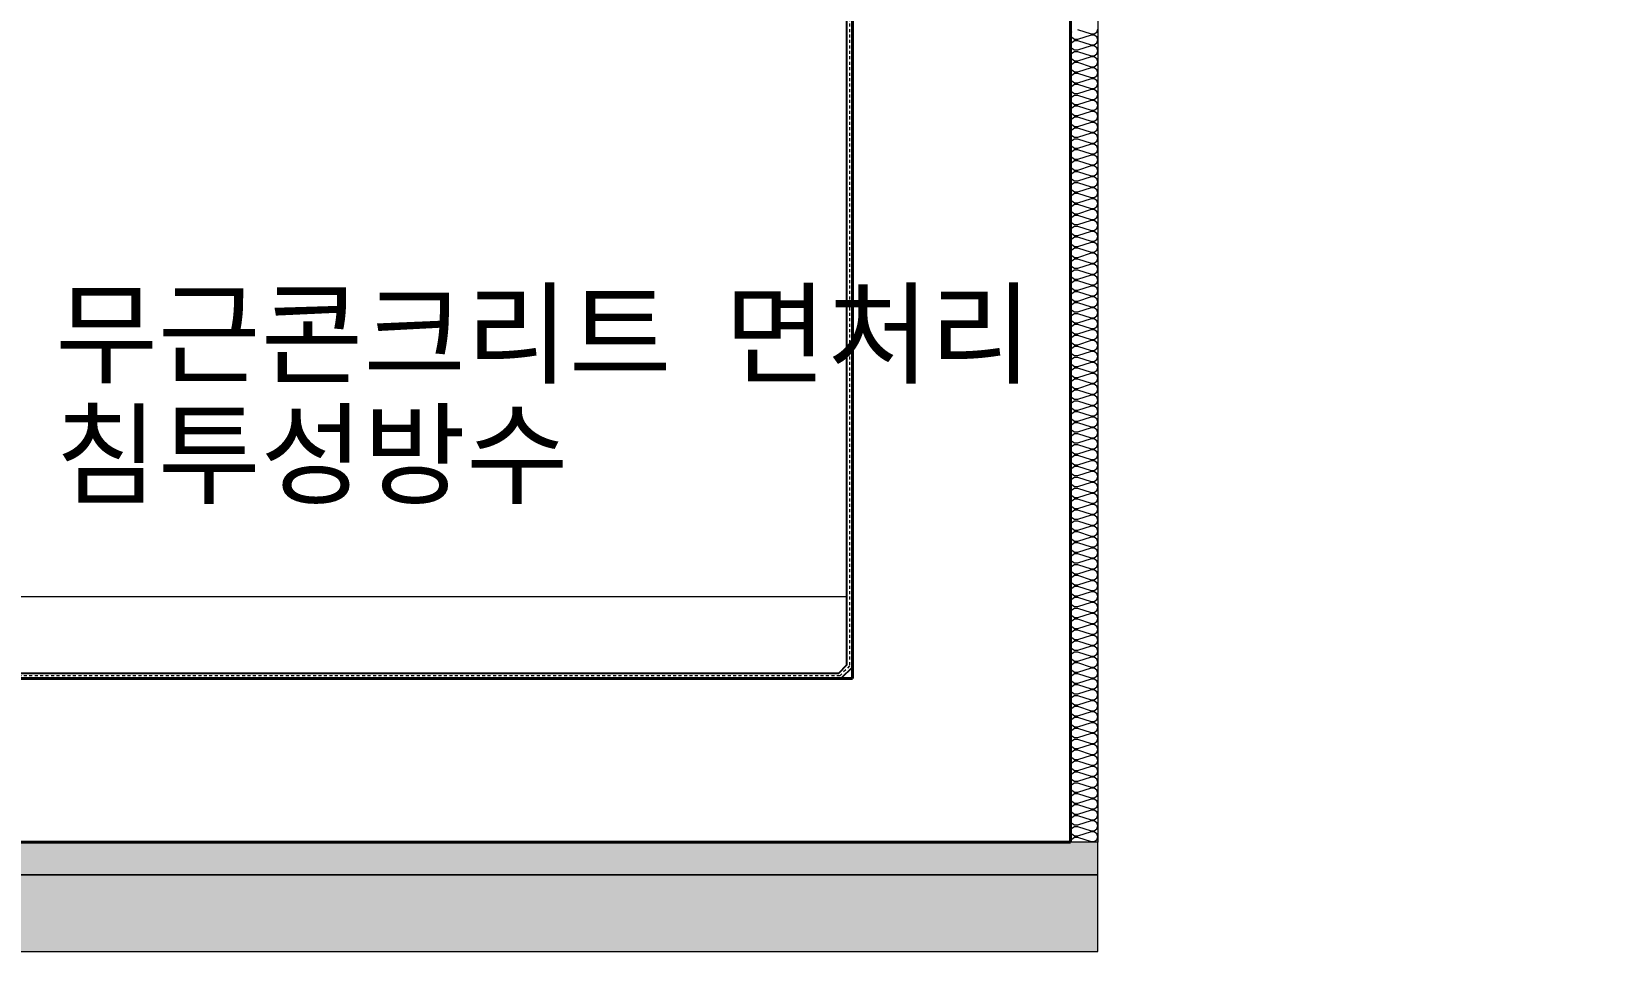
# Model space of a CAD drawing. Header units: millimetres. Extents: x 3546612 to 5615882, y 547008 to 3162891.
# Drawn here: x 5078707 to 5107695, y 569164 to 586016 of the extents above; entities that cross this region are included whole.
import ezdxf
from ezdxf.enums import TextEntityAlignment as Align

# ---------------------------------------------------------------- set-up
doc = ezdxf.new("R2010")
doc.units = ezdxf.units.MM
doc.linetypes.add('HID', pattern=[2, 1.1, -0.9])
for name, color, linetype, lineweight in [('A-CONC-LIN1', 2, 'Continuous', 40), ('A-DIMS', 7, 'Continuous', 25), ('A-MKXS-TEXT1', 3, 'Continuous', 25), ('A-SECT-LIN3', 255, 'Continuous', 18), ('A-XXXX-DRBD', 9, 'Continuous', 20), ('A-XXXX-FIN2', 6, 'Continuous', 20), ('A-XXXX-HATC', 8, 'Continuous', 18), ('A-XXXX-INSL2', 8, 'Continuous', 18), ('A-XXXX-WAT1', 9, 'HID', 20)]:
    doc.layers.add(name, color=color, linetype=linetype, lineweight=lineweight)
doc.layers.add('A-CONC-LIN2', color=7, linetype='Continuous')
doc.styles.add('HY울릉도L', font='')
doc.styles.add('돋움체', font='')
doc.styles.add('맑은고딕', font='malgun.ttf')
doc.styles.get('HY울릉도L').set_extended_font_data('HYwulM')
doc.styles.get('돋움체').set_extended_font_data('DotumChe')
doc.dimstyles.new('CDIM', dxfattribs={"dimtxt": 3, "dimasz": 1.5, "dimexe": 2, "dimexo": 1, "dimgap": 1, "dimtad": 1, "dimdec": 0, "dimrnd": 0.5, "dimzin": 0, "dimdsep": 32, "dimlunit": 6, "dimtxsty": 'HY울릉도L', "dimblk1": '_CIDOT', "dimblk2": '_CIDOT', "dimsah": 1, "dimcen": 5.5, "dimclrd": 2, "dimclre": 2, "dimclrt": 7, "dimadec": 0, "dimazin": 0, "dimtfac": 1, "dimtdec": 0, "dimtix": 1, "dimtmove": 2, "dimatfit": 1, "dimldrblk": '_CIDOT', "dimfxl": 1, "dimtolj": 1, "dimtzin": 0, "dimlwd": -1, "dimarcsym": 0})

# ---------------------------------------------------------------- blocks, each defined once
blk = doc.blocks.new('_CIDOT')
at = {"color": 0, "linetype": 'ByBlock'}
blk.add_line((2, 0), (-1, 0), dxfattribs=at)
at = {"color": 0, "linetype": 'ByBlock', "const_width": 0.5}
blk.add_lwpolyline([(-0.25, 0, 1), (0.25, 0, 1)], format="xyb", close=True, dxfattribs=at)
blk = doc.blocks.new('*D446')
at = {"layer": 'A-DIMS', "lineweight": -2, "transparency": 16777216}
for p, q in [((5108065, 596164), (5112065, 596164)), ((5108065, 574164), (5112065, 574164))]:
    blk.add_line(p, q, dxfattribs=at)
at = {"layer": 'A-DIMS', "transparency": 16777216}
blk.add_line((5111065, 595414), (5111065, 574914), dxfattribs=at)
at = {"layer": 'A-DIMS', "transparency": 16777216, "xscale": 750, "yscale": 750, "zscale": 750}
for p, rotation in [((5111065, 596164), 90), ((5111065, 574164), 270)]:
    blk.add_blockref('_CIDOT', p, dxfattribs=dict(at, rotation=rotation))
at = {"layer": 'A-DIMS', "color": 3, "transparency": 16777216, "insert": (5109664, 585164), "char_height": 1500, "attachment_point": 5, "rotation": 90, "style": '맑은고딕'}
blk.add_mtext('\\A1;2,200', dxfattribs=at)
blk = doc.blocks.new('*D449')
at = {"layer": 'A-DIMS', "transparency": 16777216}
for p, q in [((5111065, 574914), (5111065, 575664)), ((5111065, 574164), (5111065, 571164)), ((5111065, 570414), (5111065, 569664))]:
    blk.add_line(p, q, dxfattribs=at)
at = {"layer": 'A-DIMS', "lineweight": -2, "transparency": 16777216}
for p, q in [((5108065, 574164), (5112065, 574164)), ((5108065, 571164), (5112065, 571164))]:
    blk.add_line(p, q, dxfattribs=at)
at = {"layer": 'A-DIMS', "transparency": 16777216, "xscale": 750, "yscale": 750, "zscale": 750}
for p, rotation in [((5111065, 574164), 270), ((5111065, 571164), 90)]:
    blk.add_blockref('_CIDOT', p, dxfattribs=dict(at, rotation=rotation))
at = {"layer": 'A-DIMS', "color": 3, "transparency": 16777216, "insert": (5109790, 572664), "char_height": 1500, "attachment_point": 5, "rotation": 90, "style": '맑은고딕'}
blk.add_mtext('\\A1;300', dxfattribs=at)

msp = doc.modelspace()

# ---------------------------------------------------------------- hatches: boundary and pattern name
at = {"layer": 'A-XXXX-HATC'}
h = msp.add_hatch(dxfattribs=at)
h.set_pattern_fill('DOTS', color=256, scale=100)
h.set_pattern_definition([(0, (3189123.27, 341663.79), (79.375, 158.75), [0, -158.75])])
h.paths.add_polyline_path([(5069248.3, 571163.8), (5069248.3, 570563.8), (5098248.3, 570563.8), (5098248.3, 571163.8)])
h = msp.add_hatch(dxfattribs=at)
h.set_pattern_fill('돌01', color=256, scale=2000)
h.set_pattern_definition([(0, (3189523.3, 341663.8), (2000, 2000), [600, -1400]), (0, (3190723.3, 341863.8), (2000, 2000), [500, -1500]), (0, (3190623.3, 341963.8), (2000, 2000), [400, -1600]), (0, (3190023.3, 342463.8), (2000, 2000), [300, -300, 400, -1000]), (0, (3190023.3, 342563.8), (2000, 2000), [400, -100, 500, -1000]), (0, (3189123.3, 342963.8), (2000, 2000), [500, -1500]), (0, (3191023.3, 343063.8), (2000, 2000), [500, -1500]), (90, (3189123.3, 342063.8), (-2000, 2000), [300, -1700]), (90, (3189423.3, 343563.8), (-2000, 2000), [200, -1800]), (90, (3189523.3, 341663.8), (-2000, 2000), [300, -1700]), (90, (3189723.3, 343463.8), (-2000, 2000), [100, -1900]), (90, (3189823.3, 342663.8), (-2000, 2000), [300, -1700]), (90, (3190023.3, 341963.8), (-2000, 2000), [500, -1500]), (90, (3190223.3, 343363.8), (-2000, 2000), [300, -1700]), (90, (3190423.3, 342563.8), (-2000, 2000), [400, -1600]), (90, (3190523.3, 342563.8), (-2000, 2000), [400, -1600]), (90, (3190723.3, 341663.8), (-2000, 2000), [200, -1800]), (90, (3191023.3, 341963.8), (-2000, 2000), [500, -1500]), (45, (3189323.3, 341863.8), (0, 2000), [848.528, -1979.8991]), (45, (3189523.3, 341963.8), (0, 2000), [424.264, -2404.1631]), (45, (3190423.3, 343063.8), (0, 2000), [565.6854, -2262.7417]), (45, (3190423.3, 343163.8), (0, 2000), [424.264, -2404.1631]), (135, (3189723.3, 342963.8), (-2000, 2e-13), [141.422, -2687.0051]), (135, (3189323.3, 341863.8), (-2000, 2e-13), [282.842, -2545.5851]), (135, (3189923.3, 342463.8), (-2000, 2e-13), [282.842, -2545.5851]), (135, (3190423.3, 342963.8), (-2000, 2e-13), [282.842, -2545.5851]), (135, (3191023.3, 343363.8), (-2000, 2e-13), [424.264, -2404.1631]), (135, (3191023.3, 343263.8), (-2000, 2e-13), [282.842, -2545.5851]), (135, (3190923.3, 343463.8), (-2000, 2e-13), [282.842, -2545.5851]), (135, (3190323.3, 341663.8), (-2000, 2e-13), [424.264, -2404.1631]), (26.56505, (3190923.3, 342863.8), (2000, 8e-07), [223.6, -4248.536]), (26.56505, (3190423.3, 342363.8), (2000, 8e-07), [223.6, -4248.536]), (26.56505, (3189723.3, 342963.8), (2000, 8e-07), [447.2, -4024.936]), (26.56505, (3189823.3, 343463.8), (2000, 8e-07), [447.2, -4024.936]), (26.56505, (3189823.3, 342963.8), (2000, 8e-07), [447.2, -4024.936]), (26.56505, (3191023.3, 343363.8), (2000, 8e-07), [447.2, -4024.936]), (26.56505, (3189123.3, 342363.8), (2000, 8e-07), [670.82, -3801.316]), (26.56505, (3189123.3, 342463.8), (2000, 8e-07), [670.82, -3801.316]), (26.56505, (3189123.3, 343263.8), (2000, 8e-07), [670.82, -3801.316]), (63.43495, (3190123.3, 343163.8), (1e-07, 2000), [223.6, -4248.536]), (63.43495, (3191023.3, 343063.8), (1e-07, 2000), [223.6, -2683.336, 447.2, -1118]), (63.43495, (3190823.3, 342863.8), (1e-07, 2000), [447.2, -4024.936]), (63.43495, (3189623.3, 343063.8), (1e-07, 2000), [447.2, -4024.936]), (63.43495, (3189523.3, 343063.8), (1e-07, 2000), [447.2, -4024.936]), (63.43495, (3190223.3, 343263.8), (1e-07, 2000), [670.82, -3801.316]), (116.56505, (3189723.3, 342763.8), (-8e-07, 2000), [223.6, -4248.536]), (116.56505, (3191023.3, 342563.8), (-8e-07, 2000), [223.6, -4248.536]), (116.56505, (3190623.3, 341963.8), (-8e-07, 2000), [447.2, -4024.936]), (116.56505, (3190523.3, 342063.8), (-8e-07, 2000), [447.2, -4024.936]), (116.56505, (3190723.3, 343463.8), (-8e-07, 2000), [447.2, -4024.936]), (116.56505, (3189123.3, 342463.8), (-8e-07, 2000), [447.2, -4024.936]), (116.56505, (3190123.3, 341663.8), (-8e-07, 2000), [670.82, -3801.316]), (153.43495, (3190823.3, 342863.8), (-2000, 1e-07), [447.2, -4024.936]), (153.43495, (3190923.3, 342763.8), (-2000, 1e-07), [447.2, -4024.936]), (153.43495, (3189423.3, 341763.8), (-2000, 1e-07), [223.6, -4248.536]), (153.43495, (3190023.3, 342563.8), (-2000, 1e-07), [223.6, -4248.536]), (153.43495, (3190423.3, 343163.8), (-2000, 1e-07), [223.6, -4248.536])])
h.paths.add_polyline_path([(5069248.3, 570563.8), (5069248.3, 569163.8), (5098248.3, 569163.8), (5098248.3, 570563.8)])

# ---------------------------------------------------------------- linework, layer by layer
at = {"layer": 'A-CONC-LIN1'}
for p, q in [((5093748.3, 596163.8), (5093748.3, 574163.8)), ((5097748.3, 596163.8), (5097748.3, 571163.8)), ((5073748.3, 574163.8), (5093748.3, 574163.8)), ((5069748.3, 571163.8), (5097748.3, 571163.8))]:
    msp.add_line(p, q, dxfattribs=at)
at = {"layer": 'A-CONC-LIN2'}
for points in [[(5073848.3, 596163.8), (5073848.3, 574413.8), (5073998.3, 574263.8), (5093498.3, 574263.8), (5093648.3, 574413.8), (5093648.3, 596163.8)], [(5093748.3, 574372.4), (5093539.7, 574163.8)]]:
    msp.add_lwpolyline(points, dxfattribs=at)
at = {"layer": 'A-SECT-LIN3'}
msp.add_lwpolyline([(5069248.3, 571163.8), (5069248.3, 570563.8), (5098248.3, 570563.8), (5098248.3, 571163.8)], close=True, dxfattribs=at)
at = {"layer": 'A-XXXX-DRBD'}
msp.add_line((5098248.3, 596163.8), (5098248.3, 571163.8), dxfattribs=at)
at = {"layer": 'A-XXXX-FIN2'}
msp.add_line((5073848.3, 575663.8), (5093648.3, 575663.8), dxfattribs=at)
at = {"layer": 'A-XXXX-HATC'}
msp.add_lwpolyline([(5069248.3, 570563.8), (5069248.3, 569163.8), (5098248.3, 569163.8), (5098248.3, 570563.8)], close=True, dxfattribs=at)
at = {"layer": 'A-XXXX-INSL2'}
for points in [[(5097748.3, 571163.8), (5097768.3, 571218.8), (5097818.3, 571253.8), (5097873.3, 571253.8), (5098123.3, 571173.8), (5098178.3, 571173.8), (5098228.3, 571208.8), (5098248.3, 571263.8), (5098228.3, 571318.8), (5098178.3, 571353.8), (5098123.3, 571353.8), (5097873.3, 571273.8), (5097818.3, 571273.8), (5097768.3, 571308.8), (5097748.3, 571363.8), (5097768.3, 571418.8), (5097818.3, 571453.8), (5097873.3, 571453.8), (5098123.3, 571373.8), (5098178.3, 571373.8), (5098228.3, 571408.8), (5098248.3, 571463.8), (5098228.3, 571518.8), (5098178.3, 571553.8), (5098123.3, 571553.8), (5097873.3, 571473.8), (5097818.3, 571473.8), (5097768.3, 571508.8), (5097748.3, 571563.8), (5097768.3, 571618.8), (5097818.3, 571653.8), (5097873.3, 571653.8), (5098123.3, 571573.8), (5098178.3, 571573.8), (5098228.3, 571608.8), (5098248.3, 571663.8), (5098228.3, 571718.8), (5098178.3, 571753.8), (5098123.3, 571753.8), (5097873.3, 571673.8), (5097818.3, 571673.8), (5097768.3, 571708.8), (5097748.3, 571763.8), (5097768.3, 571818.8), (5097818.3, 571853.8), (5097873.3, 571853.8), (5098123.3, 571773.8), (5098178.3, 571773.8), (5098228.3, 571808.8), (5098248.3, 571863.8), (5098228.3, 571918.8), (5098178.3, 571953.8), (5098123.3, 571953.8), (5097873.3, 571873.8), (5097818.3, 571873.8), (5097768.3, 571908.8), (5097748.3, 571963.8), (5097768.3, 572018.8), (5097818.3, 572053.8), (5097873.3, 572053.8), (5098123.3, 571973.8), (5098178.3, 571973.8), (5098228.3, 572008.8), (5098248.3, 572063.8), (5098228.3, 572118.8), (5098178.3, 572153.8), (5098123.3, 572153.8), (5097873.3, 572073.8), (5097818.3, 572073.8), (5097768.3, 572108.8), (5097748.3, 572163.8), (5097768.3, 572218.8), (5097818.3, 572253.8), (5097873.3, 572253.8), (5098123.3, 572173.8), (5098178.3, 572173.8), (5098228.3, 572208.8), (5098248.3, 572263.8), (5098228.3, 572318.8), (5098178.3, 572353.8), (5098123.3, 572353.8), (5097873.3, 572273.8), (5097818.3, 572273.8), (5097768.3, 572308.8), (5097748.3, 572363.8), (5097768.3, 572418.8), (5097818.3, 572453.8), (5097873.3, 572453.8), (5098123.3, 572373.8), (5098178.3, 572373.8), (5098228.3, 572408.8), (5098248.3, 572463.8), (5098228.3, 572518.8), (5098178.3, 572553.8), (5098123.3, 572553.8), (5097873.3, 572473.8), (5097818.3, 572473.8), (5097768.3, 572508.8), (5097748.3, 572563.8), (5097768.3, 572618.8), (5097818.3, 572653.8), (5097873.3, 572653.8), (5098123.3, 572573.8), (5098178.3, 572573.8), (5098228.3, 572608.8), (5098248.3, 572663.8), (5098228.3, 572718.8), (5098178.3, 572753.8), (5098123.3, 572753.8), (5097873.3, 572673.8), (5097818.3, 572673.8), (5097768.3, 572708.8), (5097748.3, 572763.8), (5097768.3, 572818.8), (5097818.3, 572853.8), (5097873.3, 572853.8), (5098123.3, 572773.8), (5098178.3, 572773.8), (5098228.3, 572808.8), (5098248.3, 572863.8), (5098228.3, 572918.8), (5098178.3, 572953.8), (5098123.3, 572953.8), (5097873.3, 572873.8), (5097818.3, 572873.8), (5097768.3, 572908.8), (5097748.3, 572963.8), (5097768.3, 573018.8), (5097818.3, 573053.8), (5097873.3, 573053.8), (5098123.3, 572973.8), (5098178.3, 572973.8), (5098228.3, 573008.8), (5098248.3, 573063.8), (5098228.3, 573118.8), (5098178.3, 573153.8), (5098123.3, 573153.8), (5097873.3, 573073.8), (5097818.3, 573073.8), (5097768.3, 573108.8), (5097748.3, 573163.8), (5097768.3, 573218.8), (5097818.3, 573253.8), (5097873.3, 573253.8), (5098123.3, 573173.8), (5098178.3, 573173.8), (5098228.3, 573208.8), (5098248.3, 573263.8), (5098228.3, 573318.8), (5098178.3, 573353.8), (5098123.3, 573353.8), (5097873.3, 573273.8), (5097818.3, 573273.8), (5097768.3, 573308.8), (5097748.3, 573363.8), (5097768.3, 573418.8), (5097818.3, 573453.8), (5097873.3, 573453.8), (5098123.3, 573373.8), (5098178.3, 573373.8), (5098228.3, 573408.8), (5098248.3, 573463.8), (5098228.3, 573518.8), (5098178.3, 573553.8), (5098123.3, 573553.8), (5097873.3, 573473.8), (5097818.3, 573473.8), (5097768.3, 573508.8), (5097748.3, 573563.8), (5097768.3, 573618.8), (5097818.3, 573653.8), (5097873.3, 573653.8), (5098123.3, 573573.8), (5098178.3, 573573.8), (5098228.3, 573608.8), (5098248.3, 573663.8), (5098228.3, 573718.8), (5098178.3, 573753.8), (5098123.3, 573753.8), (5097873.3, 573673.8), (5097818.3, 573673.8), (5097768.3, 573708.8), (5097748.3, 573763.8), (5097768.3, 573818.8), (5097818.3, 573853.8), (5097873.3, 573853.8), (5098123.3, 573773.8), (5098178.3, 573773.8), (5098228.3, 573808.8), (5098248.3, 573863.8), (5098228.3, 573918.8), (5098178.3, 573953.8), (5098123.3, 573953.8), (5097873.3, 573873.8), (5097818.3, 573873.8), (5097768.3, 573908.8), (5097748.3, 573963.8), (5097768.3, 574018.8), (5097818.3, 574053.8), (5097873.3, 574053.8), (5098123.3, 573973.8), (5098178.3, 573973.8), (5098228.3, 574008.8), (5098248.3, 574063.8), (5098228.3, 574118.8), (5098178.3, 574153.8), (5098123.3, 574153.8), (5097873.3, 574073.8), (5097818.3, 574073.8), (5097768.3, 574108.8), (5097748.3, 574163.8), (5097768.3, 574218.8), (5097818.3, 574253.8), (5097873.3, 574253.8), (5098123.3, 574173.8), (5098178.3, 574173.8), (5098228.3, 574208.8), (5098248.3, 574263.8), (5098228.3, 574318.8), (5098178.3, 574353.8), (5098123.3, 574353.8), (5097873.3, 574273.8), (5097818.3, 574273.8), (5097768.3, 574308.8), (5097748.3, 574363.8), (5097768.3, 574418.8), (5097818.3, 574453.8), (5097873.3, 574453.8), (5098123.3, 574373.8), (5098178.3, 574373.8), (5098228.3, 574408.8), (5098248.3, 574463.8), (5098228.3, 574518.8), (5098178.3, 574553.8), (5098123.3, 574553.8), (5097873.3, 574473.8), (5097818.3, 574473.8), (5097768.3, 574508.8), (5097748.3, 574563.8), (5097768.3, 574618.8), (5097818.3, 574653.8), (5097873.3, 574653.8), (5098123.3, 574573.8), (5098178.3, 574573.8), (5098228.3, 574608.8), (5098248.3, 574663.8), (5098228.3, 574718.8), (5098178.3, 574753.8), (5098123.3, 574753.8), (5097873.3, 574673.8), (5097818.3, 574673.8), (5097768.3, 574708.8), (5097748.3, 574763.8), (5097768.3, 574818.8), (5097818.3, 574853.8), (5097873.3, 574853.8), (5098123.3, 574773.8), (5098178.3, 574773.8), (5098228.3, 574808.8), (5098248.3, 574863.8), (5098228.3, 574918.8), (5098178.3, 574953.8), (5098123.3, 574953.8), (5097873.3, 574873.8), (5097818.3, 574873.8), (5097768.3, 574908.8), (5097748.3, 574963.8), (5097768.3, 575018.8), (5097818.3, 575053.8), (5097873.3, 575053.8), (5098123.3, 574973.8), (5098178.3, 574973.8), (5098228.3, 575008.8), (5098248.3, 575063.8), (5098228.3, 575118.8), (5098178.3, 575153.8), (5098123.3, 575153.8), (5097873.3, 575073.8), (5097818.3, 575073.8), (5097768.3, 575108.8), (5097748.3, 575163.8), (5097768.3, 575218.8), (5097818.3, 575253.8), (5097873.3, 575253.8), (5098123.3, 575173.8), (5098178.3, 575173.8), (5098228.3, 575208.8), (5098248.3, 575263.8), (5098228.3, 575318.8), (5098178.3, 575353.8), (5098123.3, 575353.8), (5097873.3, 575273.8), (5097818.3, 575273.8), (5097768.3, 575308.8), (5097748.3, 575363.8), (5097768.3, 575418.8), (5097818.3, 575453.8), (5097873.3, 575453.8), (5098123.3, 575373.8), (5098178.3, 575373.8), (5098228.3, 575408.8), (5098248.3, 575463.8), (5098228.3, 575518.8), (5098178.3, 575553.8), (5098123.3, 575553.8), (5097873.3, 575473.8), (5097818.3, 575473.8), (5097768.3, 575508.8), (5097748.3, 575563.8), (5097768.3, 575618.8), (5097818.3, 575653.8), (5097873.3, 575653.8), (5098123.3, 575573.8), (5098178.3, 575573.8), (5098228.3, 575608.8), (5098248.3, 575663.8), (5098228.3, 575718.8), (5098178.3, 575753.8), (5098123.3, 575753.8), (5097873.3, 575673.8), (5097818.3, 575673.8), (5097768.3, 575708.8), (5097748.3, 575763.8), (5097768.3, 575818.8), (5097818.3, 575853.8), (5097873.3, 575853.8), (5098123.3, 575773.8), (5098178.3, 575773.8), (5098228.3, 575808.8), (5098248.3, 575863.8), (5098228.3, 575918.8), (5098178.3, 575953.8), (5098123.3, 575953.8), (5097873.3, 575873.8), (5097818.3, 575873.8), (5097768.3, 575908.8), (5097748.3, 575963.8), (5097768.3, 576018.8), (5097818.3, 576053.8), (5097873.3, 576053.8), (5098123.3, 575973.8), (5098178.3, 575973.8), (5098228.3, 576008.8), (5098248.3, 576063.8), (5098228.3, 576118.8), (5098178.3, 576153.8), (5098123.3, 576153.8), (5097873.3, 576073.8), (5097818.3, 576073.8), (5097768.3, 576108.8), (5097748.3, 576163.8), (5097768.3, 576218.8), (5097818.3, 576253.8), (5097873.3, 576253.8), (5098123.3, 576173.8), (5098178.3, 576173.8), (5098228.3, 576208.8), (5098248.3, 576263.8), (5098228.3, 576318.8), (5098178.3, 576353.8), (5098123.3, 576353.8), (5097873.3, 576273.8), (5097818.3, 576273.8), (5097768.3, 576308.8), (5097748.3, 576363.8), (5097768.3, 576418.8), (5097818.3, 576453.8), (5097873.3, 576453.8), (5098123.3, 576373.8), (5098178.3, 576373.8), (5098228.3, 576408.8), (5098248.3, 576463.8), (5098228.3, 576518.8), (5098178.3, 576553.8), (5098123.3, 576553.8), (5097873.3, 576473.8), (5097818.3, 576473.8), (5097768.3, 576508.8), (5097748.3, 576563.8), (5097768.3, 576618.8), (5097818.3, 576653.8), (5097873.3, 576653.8), (5098123.3, 576573.8), (5098178.3, 576573.8), (5098228.3, 576608.8), (5098248.3, 576663.8), (5098228.3, 576718.8), (5098178.3, 576753.8), (5098123.3, 576753.8), (5097873.3, 576673.8), (5097818.3, 576673.8), (5097768.3, 576708.8), (5097748.3, 576763.8), (5097768.3, 576818.8), (5097818.3, 576853.8), (5097873.3, 576853.8), (5098123.3, 576773.8), (5098178.3, 576773.8), (5098228.3, 576808.8), (5098248.3, 576863.8), (5098228.3, 576918.8), (5098178.3, 576953.8), (5098123.3, 576953.8), (5097873.3, 576873.8), (5097818.3, 576873.8), (5097768.3, 576908.8), (5097748.3, 576963.8), (5097768.3, 577018.8), (5097818.3, 577053.8), (5097873.3, 577053.8), (5098123.3, 576973.8), (5098178.3, 576973.8), (5098228.3, 577008.8), (5098248.3, 577063.8), (5098228.3, 577118.8), (5098178.3, 577153.8), (5098123.3, 577153.8), (5097873.3, 577073.8), (5097818.3, 577073.8), (5097768.3, 577108.8), (5097748.3, 577163.8), (5097768.3, 577218.8), (5097818.3, 577253.8), (5097873.3, 577253.8), (5098123.3, 577173.8), (5098178.3, 577173.8), (5098228.3, 577208.8), (5098248.3, 577263.8), (5098228.3, 577318.8), (5098178.3, 577353.8), (5098123.3, 577353.8), (5097873.3, 577273.8), (5097818.3, 577273.8), (5097768.3, 577308.8), (5097748.3, 577363.8), (5097768.3, 577418.8), (5097818.3, 577453.8), (5097873.3, 577453.8), (5098123.3, 577373.8), (5098178.3, 577373.8), (5098228.3, 577408.8), (5098248.3, 577463.8), (5098228.3, 577518.8), (5098178.3, 577553.8), (5098123.3, 577553.8), (5097873.3, 577473.8), (5097818.3, 577473.8), (5097768.3, 577508.8), (5097748.3, 577563.8), (5097768.3, 577618.8), (5097818.3, 577653.8), (5097873.3, 577653.8), (5098123.3, 577573.8), (5098178.3, 577573.8), (5098228.3, 577608.8), (5098248.3, 577663.8), (5098228.3, 577718.8), (5098178.3, 577753.8), (5098123.3, 577753.8), (5097873.3, 577673.8), (5097818.3, 577673.8), (5097768.3, 577708.8), (5097748.3, 577763.8), (5097768.3, 577818.8), (5097818.3, 577853.8), (5097873.3, 577853.8), (5098123.3, 577773.8), (5098178.3, 577773.8), (5098228.3, 577808.8), (5098248.3, 577863.8), (5098228.3, 577918.8), (5098178.3, 577953.8), (5098123.3, 577953.8), (5097873.3, 577873.8), (5097818.3, 577873.8), (5097768.3, 577908.8), (5097748.3, 577963.8), (5097768.3, 578018.8), (5097818.3, 578053.8), (5097873.3, 578053.8), (5098123.3, 577973.8), (5098178.3, 577973.8), (5098228.3, 578008.8), (5098248.3, 578063.8), (5098228.3, 578118.8), (5098178.3, 578153.8), (5098123.3, 578153.8), (5097873.3, 578073.8), (5097818.3, 578073.8), (5097768.3, 578108.8), (5097748.3, 578163.8), (5097768.3, 578218.8), (5097818.3, 578253.8), (5097873.3, 578253.8), (5098123.3, 578173.8), (5098178.3, 578173.8), (5098228.3, 578208.8), (5098248.3, 578263.8), (5098228.3, 578318.8), (5098178.3, 578353.8), (5098123.3, 578353.8), (5097873.3, 578273.8), (5097818.3, 578273.8), (5097768.3, 578308.8), (5097748.3, 578363.8), (5097768.3, 578418.8), (5097818.3, 578453.8), (5097873.3, 578453.8), (5098123.3, 578373.8), (5098178.3, 578373.8), (5098228.3, 578408.8), (5098248.3, 578463.8), (5098228.3, 578518.8), (5098178.3, 578553.8), (5098123.3, 578553.8), (5097873.3, 578473.8), (5097818.3, 578473.8), (5097768.3, 578508.8), (5097748.3, 578563.8), (5097768.3, 578618.8), (5097818.3, 578653.8), (5097873.3, 578653.8), (5098123.3, 578573.8), (5098178.3, 578573.8), (5098228.3, 578608.8), (5098248.3, 578663.8), (5098228.3, 578718.8), (5098178.3, 578753.8), (5098123.3, 578753.8), (5097873.3, 578673.8), (5097818.3, 578673.8), (5097768.3, 578708.8), (5097748.3, 578763.8), (5097768.3, 578818.8), (5097818.3, 578853.8), (5097873.3, 578853.8), (5098123.3, 578773.8), (5098178.3, 578773.8), (5098228.3, 578808.8), (5098248.3, 578863.8), (5098228.3, 578918.8), (5098178.3, 578953.8), (5098123.3, 578953.8), (5097873.3, 578873.8), (5097818.3, 578873.8), (5097768.3, 578908.8), (5097748.3, 578963.8), (5097768.3, 579018.8), (5097818.3, 579053.8), (5097873.3, 579053.8), (5098123.3, 578973.8), (5098178.3, 578973.8), (5098228.3, 579008.8), (5098248.3, 579063.8), (5098228.3, 579118.8), (5098178.3, 579153.8), (5098123.3, 579153.8), (5097873.3, 579073.8), (5097818.3, 579073.8), (5097768.3, 579108.8), (5097748.3, 579163.8), (5097768.3, 579218.8), (5097818.3, 579253.8), (5097873.3, 579253.8), (5098123.3, 579173.8), (5098178.3, 579173.8), (5098228.3, 579208.8), (5098248.3, 579263.8), (5098228.3, 579318.8), (5098178.3, 579353.8), (5098123.3, 579353.8), (5097873.3, 579273.8), (5097818.3, 579273.8), (5097768.3, 579308.8), (5097748.3, 579363.8), (5097768.3, 579418.8), (5097818.3, 579453.8), (5097873.3, 579453.8), (5098123.3, 579373.8), (5098178.3, 579373.8), (5098228.3, 579408.8), (5098248.3, 579463.8), (5098228.3, 579518.8), (5098178.3, 579553.8), (5098123.3, 579553.8), (5097873.3, 579473.8), (5097818.3, 579473.8), (5097768.3, 579508.8), (5097748.3, 579563.8), (5097768.3, 579618.8), (5097818.3, 579653.8), (5097873.3, 579653.8), (5098123.3, 579573.8), (5098178.3, 579573.8), (5098228.3, 579608.8), (5098248.3, 579663.8), (5098228.3, 579718.8), (5098178.3, 579753.8), (5098123.3, 579753.8), (5097873.3, 579673.8), (5097818.3, 579673.8), (5097768.3, 579708.8), (5097748.3, 579763.8), (5097768.3, 579818.8), (5097818.3, 579853.8), (5097873.3, 579853.8), (5098123.3, 579773.8), (5098178.3, 579773.8), (5098228.3, 579808.8), (5098248.3, 579863.8), (5098228.3, 579918.8), (5098178.3, 579953.8), (5098123.3, 579953.8), (5097873.3, 579873.8), (5097818.3, 579873.8), (5097768.3, 579908.8), (5097748.3, 579963.8), (5097768.3, 580018.8), (5097818.3, 580053.8), (5097873.3, 580053.8), (5098123.3, 579973.8), (5098178.3, 579973.8), (5098228.3, 580008.8), (5098248.3, 580063.8), (5098228.3, 580118.8), (5098178.3, 580153.8), (5098123.3, 580153.8), (5097873.3, 580073.8), (5097818.3, 580073.8), (5097768.3, 580108.8), (5097748.3, 580163.8), (5097768.3, 580218.8), (5097818.3, 580253.8), (5097873.3, 580253.8), (5098123.3, 580173.8), (5098178.3, 580173.8), (5098228.3, 580208.8), (5098248.3, 580263.8), (5098228.3, 580318.8), (5098178.3, 580353.8), (5098123.3, 580353.8), (5097873.3, 580273.8), (5097818.3, 580273.8), (5097768.3, 580308.8), (5097748.3, 580363.8), (5097768.3, 580418.8), (5097818.3, 580453.8), (5097873.3, 580453.8), (5098123.3, 580373.8), (5098178.3, 580373.8), (5098228.3, 580408.8), (5098248.3, 580463.8), (5098228.3, 580518.8), (5098178.3, 580553.8), (5098123.3, 580553.8), (5097873.3, 580473.8), (5097818.3, 580473.8), (5097768.3, 580508.8), (5097748.3, 580563.8), (5097768.3, 580618.8), (5097818.3, 580653.8), (5097873.3, 580653.8), (5098123.3, 580573.8), (5098178.3, 580573.8), (5098228.3, 580608.8), (5098248.3, 580663.8), (5098228.3, 580718.8), (5098178.3, 580753.8), (5098123.3, 580753.8), (5097873.3, 580673.8), (5097818.3, 580673.8), (5097768.3, 580708.8), (5097748.3, 580763.8), (5097768.3, 580818.8), (5097818.3, 580853.8), (5097873.3, 580853.8), (5098123.3, 580773.8), (5098178.3, 580773.8), (5098228.3, 580808.8), (5098248.3, 580863.8), (5098228.3, 580918.8), (5098178.3, 580953.8), (5098123.3, 580953.8), (5097873.3, 580873.8), (5097818.3, 580873.8), (5097768.3, 580908.8), (5097748.3, 580963.8), (5097768.3, 581018.8), (5097818.3, 581053.8), (5097873.3, 581053.8), (5098123.3, 580973.8), (5098178.3, 580973.8), (5098228.3, 581008.8), (5098248.3, 581063.8), (5098228.3, 581118.8), (5098178.3, 581153.8), (5098123.3, 581153.8), (5097873.3, 581073.8), (5097818.3, 581073.8), (5097768.3, 581108.8), (5097748.3, 581163.8), (5097768.3, 581218.8), (5097818.3, 581253.8), (5097873.3, 581253.8), (5098123.3, 581173.8), (5098178.3, 581173.8), (5098228.3, 581208.8), (5098248.3, 581263.8), (5098228.3, 581318.8), (5098178.3, 581353.8), (5098123.3, 581353.8), (5097873.3, 581273.8), (5097818.3, 581273.8), (5097768.3, 581308.8), (5097748.3, 581363.8), (5097768.3, 581418.8), (5097818.3, 581453.8), (5097873.3, 581453.8), (5098123.3, 581373.8), (5098178.3, 581373.8), (5098228.3, 581408.8), (5098248.3, 581463.8), (5098228.3, 581518.8), (5098178.3, 581553.8), (5098123.3, 581553.8), (5097873.3, 581473.8), (5097818.3, 581473.8), (5097768.3, 581508.8), (5097748.3, 581563.8), (5097768.3, 581618.8), (5097818.3, 581653.8), (5097873.3, 581653.8), (5098123.3, 581573.8), (5098178.3, 581573.8), (5098228.3, 581608.8), (5098248.3, 581663.8), (5098228.3, 581718.8), (5098178.3, 581753.8), (5098123.3, 581753.8), (5097873.3, 581673.8), (5097818.3, 581673.8), (5097768.3, 581708.8), (5097748.3, 581763.8), (5097768.3, 581818.8), (5097818.3, 581853.8), (5097873.3, 581853.8), (5098123.3, 581773.8), (5098178.3, 581773.8), (5098228.3, 581808.8), (5098248.3, 581863.8), (5098228.3, 581918.8), (5098178.3, 581953.8), (5098123.3, 581953.8), (5097873.3, 581873.8), (5097818.3, 581873.8), (5097768.3, 581908.8), (5097748.3, 581963.8), (5097768.3, 582018.8), (5097818.3, 582053.8), (5097873.3, 582053.8), (5098123.3, 581973.8), (5098178.3, 581973.8), (5098228.3, 582008.8), (5098248.3, 582063.8), (5098228.3, 582118.8), (5098178.3, 582153.8), (5098123.3, 582153.8), (5097873.3, 582073.8), (5097818.3, 582073.8), (5097768.3, 582108.8), (5097748.3, 582163.8), (5097768.3, 582218.8), (5097818.3, 582253.8), (5097873.3, 582253.8), (5098123.3, 582173.8), (5098178.3, 582173.8), (5098228.3, 582208.8), (5098248.3, 582263.8), (5098228.3, 582318.8), (5098178.3, 582353.8), (5098123.3, 582353.8), (5097873.3, 582273.8), (5097818.3, 582273.8), (5097768.3, 582308.8), (5097748.3, 582363.8), (5097768.3, 582418.8), (5097818.3, 582453.8), (5097873.3, 582453.8), (5098123.3, 582373.8), (5098178.3, 582373.8), (5098228.3, 582408.8), (5098248.3, 582463.8), (5098228.3, 582518.8), (5098178.3, 582553.8), (5098123.3, 582553.8), (5097873.3, 582473.8), (5097818.3, 582473.8), (5097768.3, 582508.8), (5097748.3, 582563.8), (5097768.3, 582618.8), (5097818.3, 582653.8), (5097873.3, 582653.8), (5098123.3, 582573.8), (5098178.3, 582573.8), (5098228.3, 582608.8), (5098248.3, 582663.8), (5098228.3, 582718.8), (5098178.3, 582753.8), (5098123.3, 582753.8), (5097873.3, 582673.8), (5097818.3, 582673.8), (5097768.3, 582708.8), (5097748.3, 582763.8), (5097768.3, 582818.8), (5097818.3, 582853.8), (5097873.3, 582853.8), (5098123.3, 582773.8), (5098178.3, 582773.8), (5098228.3, 582808.8), (5098248.3, 582863.8), (5098228.3, 582918.8), (5098178.3, 582953.8), (5098123.3, 582953.8), (5097873.3, 582873.8), (5097818.3, 582873.8), (5097768.3, 582908.8), (5097748.3, 582963.8), (5097768.3, 583018.8), (5097818.3, 583053.8), (5097873.3, 583053.8), (5098123.3, 582973.8), (5098178.3, 582973.8), (5098228.3, 583008.8), (5098248.3, 583063.8), (5098228.3, 583118.8), (5098178.3, 583153.8), (5098123.3, 583153.8), (5097873.3, 583073.8), (5097818.3, 583073.8), (5097768.3, 583108.8), (5097748.3, 583163.8), (5097768.3, 583218.8), (5097818.3, 583253.8), (5097873.3, 583253.8), (5098123.3, 583173.8), (5098178.3, 583173.8), (5098228.3, 583208.8), (5098248.3, 583263.8), (5098228.3, 583318.8), (5098178.3, 583353.8), (5098123.3, 583353.8), (5097873.3, 583273.8), (5097818.3, 583273.8), (5097768.3, 583308.8), (5097748.3, 583363.8), (5097768.3, 583418.8), (5097818.3, 583453.8), (5097873.3, 583453.8), (5098123.3, 583373.8), (5098178.3, 583373.8), (5098228.3, 583408.8), (5098248.3, 583463.8), (5098228.3, 583518.8), (5098178.3, 583553.8), (5098123.3, 583553.8), (5097873.3, 583473.8), (5097818.3, 583473.8), (5097768.3, 583508.8), (5097748.3, 583563.8), (5097768.3, 583618.8), (5097818.3, 583653.8), (5097873.3, 583653.8), (5098123.3, 583573.8), (5098178.3, 583573.8), (5098228.3, 583608.8), (5098248.3, 583663.8), (5098228.3, 583718.8), (5098178.3, 583753.8), (5098123.3, 583753.8), (5097873.3, 583673.8), (5097818.3, 583673.8), (5097768.3, 583708.8), (5097748.3, 583763.8), (5097768.3, 583818.8), (5097818.3, 583853.8), (5097873.3, 583853.8), (5098123.3, 583773.8), (5098178.3, 583773.8), (5098228.3, 583808.8), (5098248.3, 583863.8), (5098228.3, 583918.8), (5098178.3, 583953.8), (5098123.3, 583953.8), (5097873.3, 583873.8), (5097818.3, 583873.8), (5097768.3, 583908.8), (5097748.3, 583963.8), (5097768.3, 584018.8), (5097818.3, 584053.8), (5097873.3, 584053.8), (5098123.3, 583973.8), (5098178.3, 583973.8), (5098228.3, 584008.8), (5098248.3, 584063.8), (5098228.3, 584118.8), (5098178.3, 584153.8), (5098123.3, 584153.8), (5097873.3, 584073.8), (5097818.3, 584073.8), (5097768.3, 584108.8), (5097748.3, 584163.8), (5097768.3, 584218.8), (5097818.3, 584253.8), (5097873.3, 584253.8), (5098123.3, 584173.8), (5098178.3, 584173.8), (5098228.3, 584208.8), (5098248.3, 584263.8), (5098228.3, 584318.8), (5098178.3, 584353.8), (5098123.3, 584353.8), (5097873.3, 584273.8), (5097818.3, 584273.8), (5097768.3, 584308.8), (5097748.3, 584363.8), (5097768.3, 584418.8), (5097818.3, 584453.8), (5097873.3, 584453.8), (5098123.3, 584373.8), (5098178.3, 584373.8), (5098228.3, 584408.8), (5098248.3, 584463.8), (5098228.3, 584518.8), (5098178.3, 584553.8), (5098123.3, 584553.8), (5097873.3, 584473.8), (5097818.3, 584473.8), (5097768.3, 584508.8), (5097748.3, 584563.8), (5097768.3, 584618.8), (5097818.3, 584653.8), (5097873.3, 584653.8), (5098123.3, 584573.8), (5098178.3, 584573.8), (5098228.3, 584608.8), (5098248.3, 584663.8), (5098228.3, 584718.8), (5098178.3, 584753.8), (5098123.3, 584753.8), (5097873.3, 584673.8), (5097818.3, 584673.8), (5097768.3, 584708.8), (5097748.3, 584763.8), (5097768.3, 584818.8), (5097818.3, 584853.8), (5097873.3, 584853.8), (5098123.3, 584773.8), (5098178.3, 584773.8), (5098228.3, 584808.8), (5098248.3, 584863.8), (5098228.3, 584918.8), (5098178.3, 584953.8), (5098123.3, 584953.8), (5097873.3, 584873.8), (5097818.3, 584873.8), (5097768.3, 584908.8), (5097748.3, 584963.8), (5097768.3, 585018.8), (5097818.3, 585053.8), (5097873.3, 585053.8), (5098123.3, 584973.8), (5098178.3, 584973.8), (5098228.3, 585008.8), (5098248.3, 585063.8), (5098228.3, 585118.8), (5098178.3, 585153.8), (5098123.3, 585153.8), (5097873.3, 585073.8), (5097818.3, 585073.8), (5097768.3, 585108.8), (5097748.3, 585163.8), (5097768.3, 585218.8), (5097818.3, 585253.8), (5097873.3, 585253.8), (5098123.3, 585173.8), (5098178.3, 585173.8), (5098228.3, 585208.8), (5098248.3, 585263.8), (5098228.3, 585318.8), (5098178.3, 585353.8), (5098123.3, 585353.8), (5097873.3, 585273.8), (5097818.3, 585273.8), (5097768.3, 585308.8), (5097748.3, 585363.8), (5097768.3, 585418.8), (5097818.3, 585453.8), (5097873.3, 585453.8), (5098123.3, 585373.8), (5098178.3, 585373.8), (5098228.3, 585408.8), (5098248.3, 585463.8), (5098228.3, 585518.8), (5098178.3, 585553.8), (5098123.3, 585553.8), (5097873.3, 585473.8), (5097818.3, 585473.8), (5097768.3, 585508.8), (5097748.3, 585563.8), (5097768.3, 585618.8), (5097818.3, 585653.8), (5097873.3, 585653.8), (5098123.3, 585573.8), (5098178.3, 585573.8), (5098228.3, 585608.8), (5098248.3, 585663.8), (5098228.3, 585718.8), (5098178.3, 585753.8), (5098123.3, 585753.8), (5097873.3, 585673.8), (5097818.3, 585673.8), (5097768.3, 585708.8), (5097748.3, 585763.8), (5097768.3, 585818.8), (5097818.3, 585853.8), (5097873.3, 585853.8), (5098123.3, 585773.8), (5098178.3, 585773.8), (5098228.3, 585808.8), (5098248.3, 585863.8), (5098228.3, 585918.8), (5098178.3, 585953.8), (5098123.3, 585953.8), (5097873.3, 585873.8), (5097818.3, 585873.8), (5097768.3, 585908.8), (5097748.3, 585963.8), (5097768.3, 586018.8)], [(5097873.3, 586053.8), (5098123.3, 585973.8), (5098178.3, 585973.8), (5098228.3, 586008.8), (5098248.3, 586063.8)]]:
    msp.add_lwpolyline(points, dxfattribs=at)
at = {"layer": 'A-XXXX-WAT1', "ltscale": 50}
msp.add_lwpolyline([(5093698.3, 596163.8), (5093698.3, 574393.1), (5093519, 574213.8), (5073977.6, 574213.8), (5073798.3, 574393.1), (5073798.3, 596163.8)], dxfattribs=at)

# ---------------------------------------------------------------- texts
at = {"layer": 'A-MKXS-TEXT1', "style": '돋움체'}
for s, p in [('무근콘크리트 면처리', (5079138.7, 580478)), ('침투성방수', (5079138.7, 578267.6))]:
    msp.add_text(s, height=1500, dxfattribs=at).set_placement(p, align=Align.MIDDLE_LEFT)

# ---------------------------------------------------------------- dimensions: what is measured, and where the dimension line sits
at = {"layer": 'A-DIMS'}
for base, p1, p2, picture, middle in [((5111064.8, 574163.8), (5107564.8, 596163.8), (5107564.8, 574163.8), '*D446', (5109664, 585163.8)), ((5111064.8, 571163.8), (5107564.8, 574163.8), (5107564.8, 571163.8), '*D449', (5109789.9, 572663.8))]:
    dim = msp.add_linear_dim(base=base, p1=p1, p2=p2, angle=270, dimstyle='CDIM', override={"dimscale": 500, "dimlfac": 0.1, "dimtxsty": '맑은고딕', "dimclrd": 256, "dimclre": 256, "dimclrt": 3}, dxfattribs=at)
    dim.commit()
    dim.dimension.update_dxf_attribs({"geometry": picture, "text_midpoint": middle})

doc.saveas('drawing.dxf')
